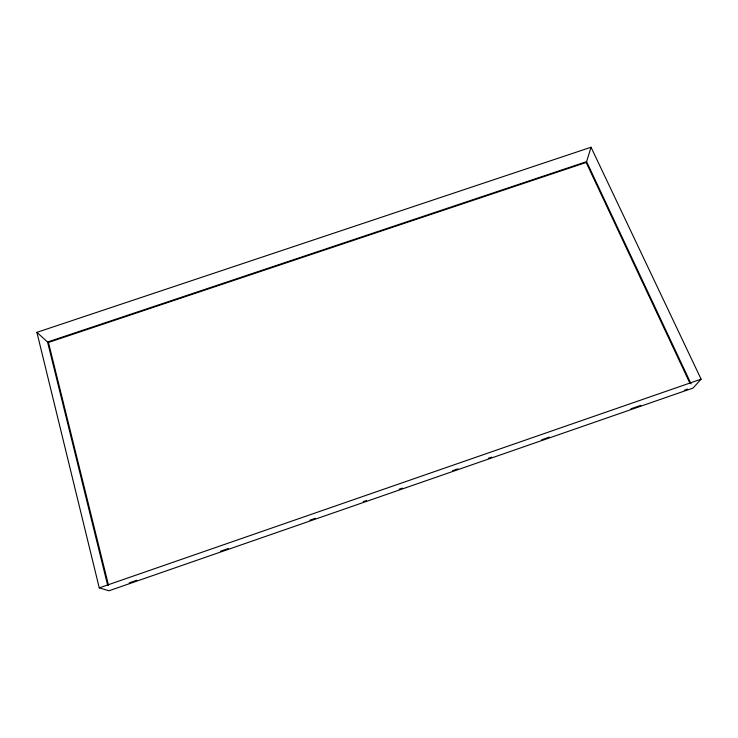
<?xml version="1.0" encoding="UTF-8"?>
<svg xmlns="http://www.w3.org/2000/svg" width="738" height="738" viewBox="0 0 738 738"><rect width="100%" height="100%" fill="white"/><g stroke="black" fill="none" stroke-linecap="round" stroke-linejoin="round"><path stroke-width="1.11" d="M691.082 383.889L586.581 161.65L591.037 147.24L36.9 332.349L99.261 587.872L109.021 590.76L693.047 388.059L701.1 379.166L591.037 147.24M99.261 587.872L701.1 379.166M129.196 582.909L136.816 580.262M220.634 551.175L228.254 548.528M309.895 520.198L315.338 518.307M363.234 501.692L366.5 500.558M399.157 489.22L402.422 488.086M452.495 470.715L457.938 468.824M488.418 458.243L491.683 457.108M541.757 439.737L549.376 437.09M631.018 408.76L640.815 405.356M684.357 390.245L687.622 389.111M36.9 332.349L47.573 342.035L586.581 161.65M690.021 383.437L586.184 162.48L48.45 342.45L108.495 585.234M47.573 342.035L107.637 585.179"/></g></svg>
